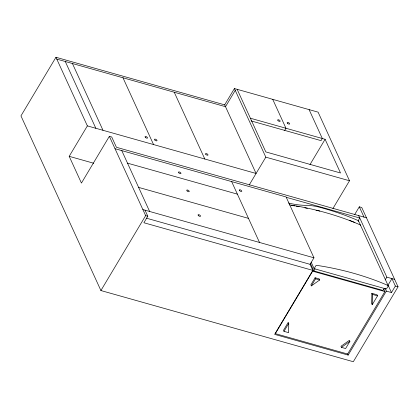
<?xml version="1.0" encoding="UTF-8"?>
<svg xmlns="http://www.w3.org/2000/svg" width="419" height="419" viewBox="0 0 419 419"><rect width="100%" height="100%" fill="white"/><g stroke="black" fill="none" stroke-linecap="round" stroke-linejoin="round"><path stroke-width="0.63" d="M288.749 323.368L288.633 332.655L283.988 331.345L283.501 330.282L288.262 322.305L288.749 323.368L283.988 331.345M371.857 293.321L371.732 303.67L372.219 304.733L377.529 295.845L377.042 294.782L371.857 293.321L372.344 294.384L372.219 304.733M360.387 225.6L360.429 225.532A0.78 0.597 -24.6 0 0 360.24 224.877L355.108 222.709A327.286 250.347 -24.6 0 0 294.824 205.708L289.519 204.854M55.952 57.277L87.367 125.894L256.082 173.471L224.673 104.86L55.952 57.277L20.95 115.895L100.911 290.545L353.311 361.723L398.05 286.8L361.749 207.51L359.303 206.818L354.642 214.617M366.457 217.791L116.424 147.284L111.721 136.997L109.349 136.332L81.438 183.072L69.193 156.329L87.367 125.894M100.911 290.545L145.65 215.623L109.349 136.332M145.021 210.165L147.797 216.225L143.9 222.751L312.841 270.391L274.644 334.362L348.152 355.097L386.355 291.121L385.04 288.256M224.673 104.86L234.41 88.55L318.089 112.151L349.504 180.767L332.89 208.589M235.248 90.389L225.511 106.693L56.795 59.11M249.143 185.093L265.819 157.167L234.41 88.55M284.69 130.388L285.962 128.256L272.732 99.361M309.997 164.573L325.097 139.291L250.384 118.221M312.841 270.391L310.07 264.331L313.962 257.811L286.098 196.951L115.01 148.703M314.13 268.658L315.905 265.683A0.629 0.482 -24.6 0 1 316.659 265.332L322.557 266.28A327.286 250.347 -24.6 0 1 382.84 283.281L387.9 285.407A0.78 0.597 -24.6 0 1 388.12 286.172L386.407 289.042L314.13 268.658L311.139 262.126M384.291 288.445L383.086 290.456L313.821 270.925L315.025 268.909M315.104 277.739L310.877 284.82L311.359 285.884L319.718 279.965L319.231 278.902L315.104 277.739L315.591 278.803L319.718 279.965M311.359 285.884L315.591 278.803M358.104 220.839L359.774 218.037L286.266 197.307M385.213 279.866L386.837 277.148L358.654 215.591M349.907 341.37L345.623 348.535L341.443 347.356L340.956 346.293L349.42 340.307L349.907 341.37L341.443 347.356M384.904 291.556L347.608 354.013L275.33 333.634L312.626 271.177L384.904 291.556L383.814 289.183M391.466 292.567L395.363 286.041L391.954 278.593L388.057 285.114L391.466 292.567L386.355 291.121M291.215 205.352L292.389 205.54M293.557 205.729L294.73 205.918M295.992 206.148L299.161 206.724M304.823 207.834L307.326 208.343M250.981 120.882L321.048 140.643L322.321 138.506L309.091 109.616M265.819 157.167L349.504 180.767M127.517 163.159L237.39 194.144M69.193 156.329L93.746 163.253M138.61 187.387L248.483 218.372M386.837 277.148L394.64 279.347M142.874 209.563L313.962 257.811M145.65 215.623L147.797 216.225M395.363 286.041L398.05 286.8M146.147 218.105L310.07 264.331M372.344 294.384L377.529 295.845M349.525 220.373L354.851 222.468M359.303 206.818L364.011 217.1M325.097 139.291L340.521 172.984L265.808 151.914L237.154 89.326M358.491 220.834L388.167 285.653M310.296 263.221L313.821 270.925M347.629 353.95L348.152 355.097M231.644 181.595L259.508 242.454M174.241 92.232L204.812 159.011M122.971 77.777L153.543 144.555M121.772 150.61L149.635 211.469M72.419 63.52L102.995 130.299M65.264 61.504L95.836 128.282M316.083 210.312A53.595 40.994 -24.6 0 1 319.791 211.056M288.523 203.016A74.896 57.288 -24.6 0 0 304.838 205.341L306.378 205.373A53.595 40.994 -24.6 0 1 317.843 206.803A327.286 250.347 -24.6 0 1 353.159 218.456L358.219 220.583A0.78 0.597 -24.6 0 1 358.444 221.347M278.022 120.635A1.404 0.602 30.8 0 0 280.122 121.327A1.404 0.602 30.8 0 0 278.651 119.792A1.404 0.602 30.8 0 0 278.022 120.635M154.873 140.04A1.404 0.602 30.8 0 0 156.973 140.732A1.404 0.602 30.8 0 0 155.501 139.197A1.404 0.602 30.8 0 0 154.873 140.04M287.507 123.312A1.404 0.602 30.8 0 0 289.608 123.998A1.404 0.602 30.8 0 0 288.136 122.468A1.404 0.602 30.8 0 0 287.507 123.312M198.391 215.565A1.404 0.602 30.8 0 0 200.492 216.251A1.404 0.602 30.8 0 0 199.02 214.717A1.404 0.602 30.8 0 0 198.391 215.565M239.652 190.682A1.404 0.602 30.8 0 0 241.747 191.368A1.404 0.602 30.8 0 0 240.276 189.833A1.404 0.602 30.8 0 0 239.652 190.682M178.829 172.832A1.404 0.602 30.8 0 0 180.929 173.518A1.404 0.602 30.8 0 0 179.452 171.989A1.404 0.602 30.8 0 0 178.829 172.832M187.104 190.912A1.404 0.602 30.8 0 0 189.205 191.598A1.404 0.602 30.8 0 0 187.733 190.064A1.404 0.602 30.8 0 0 187.104 190.912M145.388 137.369A1.404 0.602 30.8 0 0 147.488 138.055A1.404 0.602 30.8 0 0 146.016 136.521A1.404 0.602 30.8 0 0 145.388 137.369M205.86 154.422A1.404 0.602 30.8 0 0 207.955 155.109A1.404 0.602 30.8 0 0 206.483 153.574A1.404 0.602 30.8 0 0 205.86 154.422"/></g></svg>
